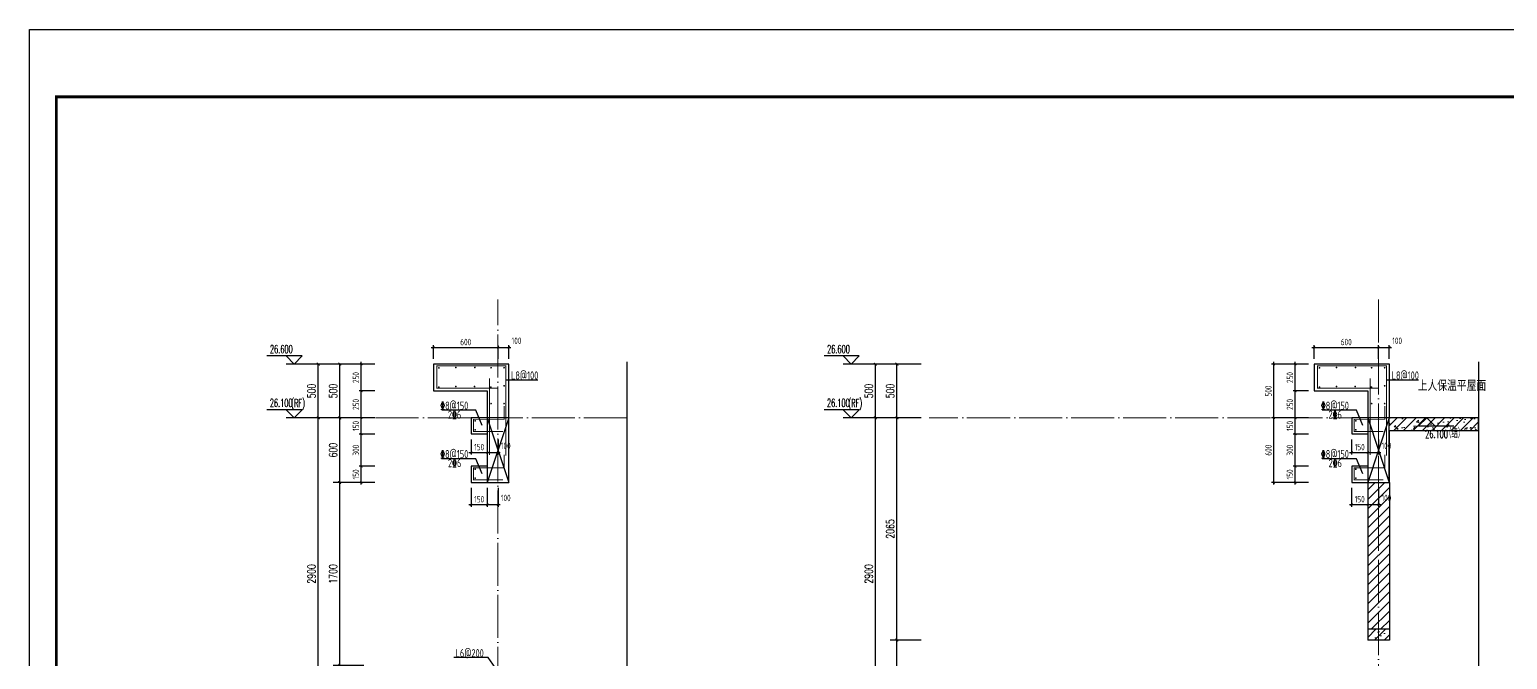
# Model space of a CAD drawing. Extents: x -1712635 to -854203, y -534641 to -21985.
# Drawn here: x -916527 to -902789, y -148735 to -142882 of the extents above; entities that cross this region are included whole.
import ezdxf

# ---------------------------------------------------------------- set-up
doc = ezdxf.new("R2010")
doc.units = 0
doc.header["$LTSCALE"] = 1000
doc.linetypes.add('DOTE', pattern=[2.42, 2, -0.2, 0.02, -0.2])
doc.layers.get('0').update_dxf_attribs({"linetype": 'CONTINUOUS'})
doc.layers.get('Defpoints').update_dxf_attribs({"linetype": 'CONTINUOUS'})
for name, color, linetype in [('DIM', 2, 'CONTINUOUS'), ('DIM_ELEV', 3, 'CONTINUOUS'), ('DIM_SYMB', 3, 'CONTINUOUS'), ('PUB_DIM', 3, 'CONTINUOUS'), ('PUB_TEXT', 2, 'CONTINUOUS'), ('REIN', 6, 'CONTINUOUS'), ('S-大样-砼线', 7, 'CONTINUOUS'), ('S-引出线', 40, 'CONTINUOUS'), ('TEXT', 2, 'CONTINUOUS'), ('WALL', 2, 'CONTINUOUS'), ('yichutu', 7, 'CONTINUOUS')]:
    doc.layers.add(name, color=color, linetype=linetype)
for name, color, linetype, lineweight in [('DOTE', 19, 'DOTE', 9), ('PUB_HATCH', 8, 'CONTINUOUS', 9), ('图框', 9, 'CONTINUOUS', 18)]:
    doc.layers.add(name, color=color, linetype=linetype, lineweight=lineweight)
doc.styles.add('_TCH_DIM', font='SIMPLEX.shx', dxfattribs={"width": 0.7, "bigfont": 'GBCBIG.shx'})
doc.styles.add('_TCH_DIM_T3', font='SIMPLEX', dxfattribs={"width": 0.705882, "bigfont": 'GBCBIG'})
doc.styles.add('TSSD_DIMENSION', font='Tssdeng.shx', dxfattribs={"width": 0.7, "bigfont": 'tssdchn.shx'})
doc.styles.add('TSSD_REIN', font='tssdeng.shx', dxfattribs={"width": 0.7, "height": 300, "bigfont": 'tssdchn.shx'})
doc.styles.add('w', font='tssdeng.shx', dxfattribs={"width": 0.8, "bigfont": 'tssdchn.shx'})
doc.dimstyles.new('_TCH_ARCH&&25', dxfattribs={"dimtxt": 74.375, "dimasz": 25, "dimexe": 62.5, "dimexo": 75, "dimgap": 25, "dimtad": 1, "dimdec": 0, "dimzin": 0, "dimdsep": 46, "dimtxsty": '_TCH_DIM_T3', "dimblk": 'ARCHTICK', "dimcen": 0.09, "dimclrt": 7, "dimazin": 0, "dimtfac": 1, "dimtdec": 0, "dimtix": 1, "dimtmove": 2, "dimatfit": 3, "dimldrblk": 'ARCHTICK', "dimfxl": 0, "dimtolj": 1, "dimtzin": 0, "dimarcsym": 0})
doc.dimstyles.new('TSSD_20_20', dxfattribs={"dimtxt": 60, "dimasz": 20, "dimexe": 20, "dimexo": 50, "dimgap": 20, "dimtad": 1, "dimdec": 0, "dimzin": 0, "dimdsep": 46, "dimtxsty": 'TSSD_DIMENSION', "dimblk": 'ARCHTICK', "dimblk1": 'ARCHTICK', "dimblk2": 'ARCHTICK', "dimcen": 0, "dimdle": 20, "dimclrt": 7, "dimadec": 0, "dimazin": 0, "dimtfac": 1, "dimtdec": 0, "dimtix": 1, "dimtmove": 2, "dimatfit": 3, "dimfxl": 0, "dimtolj": 1, "dimtzin": 0, "dimarcsym": 0})
pattern_1 = [(45, (-1569657.01, 4552.52), (-44.194174, 44.194174), []), (50, (-1569657.01, 4552.52), (179.315046, -15.688034), [18.75, -206.25]), (355, (-1569657.01, 4552.52), (-34.687833, 188.048033), [15, -165]), (100.4514, (-1569642.07, 4551.21), (144.627345, 172.359886), [15.935047, -175.28553]), (46.1842, (-1569657, 4602.52), (266.81026, -41.379754), [28.125, -309.375]), (96.6356, (-1569634.78, 4599.07), (233.66568, 243.52947), [23.90257, -262.92825]), (351.1842, (-1569657, 4602.52), (233.66549, 243.52965), [22.5, -247.5]), (21, (-1569632.01, 4590.02), (149.226763, -100.654723), [18.75, -206.25]), (326, (-1569632.01, 4590.02), (60.828833, 181.28751), [15, -165]), (71.4514, (-1569619.58, 4581.63), (210.055657, 80.632624), [15.935047, -175.28553]), (37.5, (-1569657.01, 4552.52), (3.039964, 83.2234635), [0, -163, 0, -167.5, 0, -165.625]), (7.5, (-1569657.01, 4552.52), (65.767384, 98.602928), [0, -95.5, 0, -159.25, 0, -63.125]), (327.5, (-1569712.76, 4552.52), (133.455609, -5.638718), [0, -62.5, 0, -195, 0, -258.75]), (317.5, (-1569737.76, 4552.52), (145.796542, 25.026246), [0, -81.25, 0, -129.5, 0, -183.75])]

# ---------------------------------------------------------------- blocks, each defined once
blk = doc.blocks.new('GFDDDDRG')
at = {"layer": '图框'}
blk.add_lwpolyline([(923310, -107437), (923310, -159999), (893610, -159999), (893610, -107437)], close=True, dxfattribs=at)
blk.add_lwpolyline([(923310, -107437), (923310, -159999), (893610, -159999), (893610, -107437)], close=True, dxfattribs=at)
at = {"layer": '图框', "const_width": 50}
blk.add_lwpolyline([(894110, -159499), (922810, -159499), (922810, -108687), (894110, -108687)], close=True, dxfattribs=at)
blk = doc.blocks.new('yct-1051-594-26275-14850-25-1002.0')
at = {"layer": 'yichutu', "color": 7}
blk.add_lwpolyline([(0, 0), (0, 14850), (26275, 14850), (26275, 0)], close=True, dxfattribs=at)
blk = doc.blocks.new('_ArchTick')
at = {"color": 0, "const_width": 0.35}
blk.add_lwpolyline([(-0.5, -0.5), (0.5, 0.5)], dxfattribs=at)
blk = doc.blocks.new('*D3427')
at = {"layer": 'Defpoints', "color": 0}
for p in [(-904961, -146491), (-904661, -146491), (-904661, -147091)]:
    blk.add_point(p, dxfattribs=at)
at = {"layer": 'DIM', "color": 0, "lineweight": -2}
for p, q in [((-904711, -146491), (-904981, -146491)), ((-904961, -147111), (-904961, -146471)), ((-904711, -147091), (-904981, -147091))]:
    blk.add_line(p, q, dxfattribs=at)
at = {"layer": 'DIM', "color": 0, "lineweight": -2, "xscale": 20, "yscale": 20, "zscale": 20}
for p, rotation in [((-904961, -146491), 90), ((-904961, -147091), 270)]:
    blk.add_blockref('_ArchTick', p, dxfattribs=dict(at, rotation=rotation))
at = {"layer": 'DIM', "color": 7, "insert": (-905011, -146791), "char_height": 60, "attachment_point": 5, "rotation": 90, "style": 'TSSD_DIMENSION'}
blk.add_mtext('\\A1;600', dxfattribs=at)
blk = doc.blocks.new('*D3428')
at = {"layer": 'Defpoints', "color": 0}
for p in [(-904961, -145991), (-904661, -145991), (-904661, -146491)]:
    blk.add_point(p, dxfattribs=at)
at = {"layer": 'DIM', "color": 0, "lineweight": -2}
for p, q in [((-904711, -145991), (-904981, -145991)), ((-904961, -146511), (-904961, -145971)), ((-904711, -146491), (-904981, -146491))]:
    blk.add_line(p, q, dxfattribs=at)
at = {"layer": 'DIM', "color": 0, "lineweight": -2, "xscale": 20, "yscale": 20, "zscale": 20}
for p, rotation in [((-904961, -145991), 90), ((-904961, -146491), 270)]:
    blk.add_blockref('_ArchTick', p, dxfattribs=dict(at, rotation=rotation))
at = {"layer": 'DIM', "color": 7, "insert": (-905011, -146241), "char_height": 60, "attachment_point": 5, "rotation": 90, "style": 'TSSD_DIMENSION'}
blk.add_mtext('\\A1;500', dxfattribs=at)
blk = doc.blocks.new('*D3429')
at = {"layer": 'Defpoints', "color": 0}
for p in [(-904237, -146641), (-904087, -146641), (-904087, -146812)]:
    blk.add_point(p, dxfattribs=at)
at = {"layer": 'DIM', "color": 0, "lineweight": -2}
for p, q in [((-904237, -146691), (-904237, -146832)), ((-904087, -146691), (-904087, -146832)), ((-904257, -146812), (-904067, -146812))]:
    blk.add_line(p, q, dxfattribs=at)
at = {"layer": 'DIM', "color": 0, "lineweight": -2, "xscale": 20, "yscale": 20, "zscale": 20, "rotation": 180}
blk.add_blockref('_ArchTick', (-904237, -146812), dxfattribs=at)
at = {"layer": 'DIM', "color": 0, "lineweight": -2, "xscale": 20, "yscale": 20, "zscale": 20}
blk.add_blockref('_ArchTick', (-904087, -146812), dxfattribs=at)
at = {"layer": 'DIM', "color": 7, "insert": (-904162, -146762), "char_height": 60, "attachment_point": 5, "style": 'TSSD_DIMENSION'}
blk.add_mtext('\\A1;150', dxfattribs=at)
blk = doc.blocks.new('*D3430')
at = {"layer": 'Defpoints', "color": 0}
for p in [(-904087, -146641), (-903987, -146641), (-903987, -146812)]:
    blk.add_point(p, dxfattribs=at)
at = {"layer": 'DIM', "color": 0, "lineweight": -2}
for p, q in [((-904087, -146691), (-904087, -146832)), ((-903987, -146691), (-903987, -146832)), ((-904107, -146812), (-903967, -146812))]:
    blk.add_line(p, q, dxfattribs=at)
at = {"layer": 'DIM', "color": 0, "lineweight": -2, "xscale": 20, "yscale": 20, "zscale": 20, "rotation": 180}
blk.add_blockref('_ArchTick', (-904087, -146812), dxfattribs=at)
at = {"layer": 'DIM', "color": 0, "lineweight": -2, "xscale": 20, "yscale": 20, "zscale": 20}
blk.add_blockref('_ArchTick', (-903987, -146812), dxfattribs=at)
at = {"layer": 'DIM', "color": 7, "insert": (-903914, -146750), "char_height": 60, "attachment_point": 5, "style": 'TSSD_DIMENSION'}
blk.add_mtext('\\A1;100', dxfattribs=at)
blk = doc.blocks.new('*D3431')
at = {"layer": 'Defpoints', "color": 0}
for p in [(-903987, -145836), (-904587, -145991), (-903987, -145991)]:
    blk.add_point(p, dxfattribs=at)
at = {"layer": 'DIM', "color": 0, "lineweight": -2}
for p, q in [((-904607, -145836), (-903967, -145836)), ((-904587, -145941), (-904587, -145816)), ((-903987, -145941), (-903987, -145816))]:
    blk.add_line(p, q, dxfattribs=at)
at = {"layer": 'DIM', "color": 0, "lineweight": -2, "xscale": 20, "yscale": 20, "zscale": 20, "rotation": 180}
blk.add_blockref('_ArchTick', (-904587, -145836), dxfattribs=at)
at = {"layer": 'DIM', "color": 0, "lineweight": -2, "xscale": 20, "yscale": 20, "zscale": 20}
blk.add_blockref('_ArchTick', (-903987, -145836), dxfattribs=at)
at = {"layer": 'DIM', "color": 7, "insert": (-904287, -145786), "char_height": 60, "attachment_point": 5, "style": 'TSSD_DIMENSION'}
blk.add_mtext('\\A1;600', dxfattribs=at)
blk = doc.blocks.new('*D3432')
at = {"layer": 'Defpoints', "color": 0}
for p in [(-903887, -145836), (-903987, -145991), (-903887, -145991)]:
    blk.add_point(p, dxfattribs=at)
at = {"layer": 'DIM', "color": 0, "lineweight": -2}
for p, q in [((-904007, -145836), (-903867, -145836)), ((-903987, -145941), (-903987, -145816)), ((-903887, -145941), (-903887, -145816))]:
    blk.add_line(p, q, dxfattribs=at)
at = {"layer": 'DIM', "color": 0, "lineweight": -2, "xscale": 20, "yscale": 20, "zscale": 20, "rotation": 180}
blk.add_blockref('_ArchTick', (-903987, -145836), dxfattribs=at)
at = {"layer": 'DIM', "color": 0, "lineweight": -2, "xscale": 20, "yscale": 20, "zscale": 20}
blk.add_blockref('_ArchTick', (-903887, -145836), dxfattribs=at)
at = {"layer": 'DIM', "color": 7, "insert": (-903814, -145774), "char_height": 60, "attachment_point": 5, "style": 'TSSD_DIMENSION'}
blk.add_mtext('\\A1;100', dxfattribs=at)
blk = doc.blocks.new('*D3433')
at = {"layer": 'Defpoints', "color": 0}
for p in [(-904237, -147091), (-904087, -147091), (-904087, -147297)]:
    blk.add_point(p, dxfattribs=at)
at = {"layer": 'DIM', "color": 0, "lineweight": -2}
for p, q in [((-904237, -147141), (-904237, -147317)), ((-904087, -147141), (-904087, -147317)), ((-904257, -147297), (-904067, -147297))]:
    blk.add_line(p, q, dxfattribs=at)
at = {"layer": 'DIM', "color": 0, "lineweight": -2, "xscale": 20, "yscale": 20, "zscale": 20, "rotation": 180}
blk.add_blockref('_ArchTick', (-904237, -147297), dxfattribs=at)
at = {"layer": 'DIM', "color": 0, "lineweight": -2, "xscale": 20, "yscale": 20, "zscale": 20}
blk.add_blockref('_ArchTick', (-904087, -147297), dxfattribs=at)
at = {"layer": 'DIM', "color": 7, "insert": (-904162, -147247), "char_height": 60, "attachment_point": 5, "style": 'TSSD_DIMENSION'}
blk.add_mtext('\\A1;150', dxfattribs=at)
blk = doc.blocks.new('*D3434')
at = {"layer": 'Defpoints', "color": 0}
for p in [(-904087, -147091), (-903987, -147091), (-903987, -147297)]:
    blk.add_point(p, dxfattribs=at)
at = {"layer": 'DIM', "color": 0, "lineweight": -2}
for p, q in [((-904087, -147141), (-904087, -147317)), ((-903987, -147141), (-903987, -147317)), ((-904107, -147297), (-903967, -147297))]:
    blk.add_line(p, q, dxfattribs=at)
at = {"layer": 'DIM', "color": 0, "lineweight": -2, "xscale": 20, "yscale": 20, "zscale": 20, "rotation": 180}
blk.add_blockref('_ArchTick', (-904087, -147297), dxfattribs=at)
at = {"layer": 'DIM', "color": 0, "lineweight": -2, "xscale": 20, "yscale": 20, "zscale": 20}
blk.add_blockref('_ArchTick', (-903987, -147297), dxfattribs=at)
at = {"layer": 'DIM', "color": 7, "insert": (-903914, -147235), "char_height": 60, "attachment_point": 5, "style": 'TSSD_DIMENSION'}
blk.add_mtext('\\A1;100', dxfattribs=at)
blk = doc.blocks.new('*D3435')
at = {"layer": 'Defpoints', "color": 0}
for p in [(-904761, -145991), (-904587, -145991), (-904587, -146241)]:
    blk.add_point(p, dxfattribs=at)
at = {"layer": 'DIM', "color": 0, "lineweight": -2}
for p, q in [((-904637, -145991), (-904781, -145991)), ((-904761, -146261), (-904761, -145971)), ((-904637, -146241), (-904781, -146241))]:
    blk.add_line(p, q, dxfattribs=at)
at = {"layer": 'DIM', "color": 0, "lineweight": -2, "xscale": 20, "yscale": 20, "zscale": 20}
for p, rotation in [((-904761, -145991), 90), ((-904761, -146241), 270)]:
    blk.add_blockref('_ArchTick', p, dxfattribs=dict(at, rotation=rotation))
at = {"layer": 'DIM', "color": 7, "insert": (-904811, -146116), "char_height": 60, "attachment_point": 5, "rotation": 90, "style": 'TSSD_DIMENSION'}
blk.add_mtext('\\A1;250', dxfattribs=at)
blk = doc.blocks.new('*D3436')
at = {"layer": 'Defpoints', "color": 0}
for p in [(-904761, -146241), (-904587, -146241), (-904587, -146491)]:
    blk.add_point(p, dxfattribs=at)
at = {"layer": 'DIM', "color": 0, "lineweight": -2}
for p, q in [((-904637, -146241), (-904781, -146241)), ((-904761, -146511), (-904761, -146221)), ((-904637, -146491), (-904781, -146491))]:
    blk.add_line(p, q, dxfattribs=at)
at = {"layer": 'DIM', "color": 0, "lineweight": -2, "xscale": 20, "yscale": 20, "zscale": 20}
for p, rotation in [((-904761, -146241), 90), ((-904761, -146491), 270)]:
    blk.add_blockref('_ArchTick', p, dxfattribs=dict(at, rotation=rotation))
at = {"layer": 'DIM', "color": 7, "insert": (-904811, -146366), "char_height": 60, "attachment_point": 5, "rotation": 90, "style": 'TSSD_DIMENSION'}
blk.add_mtext('\\A1;250', dxfattribs=at)
blk = doc.blocks.new('*D3437')
at = {"layer": 'Defpoints', "color": 0}
for p in [(-904761, -146491), (-904587, -146491), (-904587, -146641)]:
    blk.add_point(p, dxfattribs=at)
at = {"layer": 'DIM', "color": 0, "lineweight": -2}
for p, q in [((-904637, -146491), (-904781, -146491)), ((-904761, -146661), (-904761, -146471)), ((-904637, -146641), (-904781, -146641))]:
    blk.add_line(p, q, dxfattribs=at)
at = {"layer": 'DIM', "color": 0, "lineweight": -2, "xscale": 20, "yscale": 20, "zscale": 20}
for p, rotation in [((-904761, -146491), 90), ((-904761, -146641), 270)]:
    blk.add_blockref('_ArchTick', p, dxfattribs=dict(at, rotation=rotation))
at = {"layer": 'DIM', "color": 7, "insert": (-904811, -146566), "char_height": 60, "attachment_point": 5, "rotation": 90, "style": 'TSSD_DIMENSION'}
blk.add_mtext('\\A1;150', dxfattribs=at)
blk = doc.blocks.new('*D3438')
at = {"layer": 'Defpoints', "color": 0}
for p in [(-904761, -146641), (-904587, -146641), (-904587, -146941)]:
    blk.add_point(p, dxfattribs=at)
at = {"layer": 'DIM', "color": 0, "lineweight": -2}
for p, q in [((-904637, -146641), (-904781, -146641)), ((-904761, -146961), (-904761, -146621)), ((-904637, -146941), (-904781, -146941))]:
    blk.add_line(p, q, dxfattribs=at)
at = {"layer": 'DIM', "color": 0, "lineweight": -2, "xscale": 20, "yscale": 20, "zscale": 20}
for p, rotation in [((-904761, -146641), 90), ((-904761, -146941), 270)]:
    blk.add_blockref('_ArchTick', p, dxfattribs=dict(at, rotation=rotation))
at = {"layer": 'DIM', "color": 7, "insert": (-904811, -146791), "char_height": 60, "attachment_point": 5, "rotation": 90, "style": 'TSSD_DIMENSION'}
blk.add_mtext('\\A1;300', dxfattribs=at)
blk = doc.blocks.new('*D3439')
at = {"layer": 'Defpoints', "color": 0}
for p in [(-904761, -146941), (-904587, -146941), (-904587, -147091)]:
    blk.add_point(p, dxfattribs=at)
at = {"layer": 'DIM', "color": 0, "lineweight": -2}
for p, q in [((-904637, -146941), (-904781, -146941)), ((-904761, -147111), (-904761, -146921)), ((-904637, -147091), (-904781, -147091))]:
    blk.add_line(p, q, dxfattribs=at)
at = {"layer": 'DIM', "color": 0, "lineweight": -2, "xscale": 20, "yscale": 20, "zscale": 20}
for p, rotation in [((-904761, -146941), 90), ((-904761, -147091), 270)]:
    blk.add_blockref('_ArchTick', p, dxfattribs=dict(at, rotation=rotation))
at = {"layer": 'DIM', "color": 7, "insert": (-904811, -147016), "char_height": 60, "attachment_point": 5, "rotation": 90, "style": 'TSSD_DIMENSION'}
blk.add_mtext('\\A1;150', dxfattribs=at)
blk = doc.blocks.new('*D3453')
at = {"layer": 'Defpoints', "color": 0}
for p in [(-908464, -148555), (-908164, -148555), (-908164, -149391)]:
    blk.add_point(p, dxfattribs=at)
at = {"layer": 'PUB_DIM', "color": 0, "lineweight": -2}
for p, q in [((-908239, -148555), (-908526, -148555)), ((-908464, -149391), (-908464, -148555)), ((-908239, -149391), (-908526, -149391))]:
    blk.add_line(p, q, dxfattribs=at)
at = {"layer": 'PUB_DIM', "color": 0, "lineweight": -2, "xscale": 25, "yscale": 25, "zscale": 25}
for p, rotation in [((-908464, -148555), 90), ((-908464, -149391), 270)]:
    blk.add_blockref('_ArchTick', p, dxfattribs=dict(at, rotation=rotation))
at = {"layer": 'PUB_DIM', "color": 7, "insert": (-908526, -148973), "char_height": 74.4, "attachment_point": 5, "rotation": 90, "style": '_TCH_DIM_T3'}
blk.add_mtext('\\A1;835', dxfattribs=at)
blk = doc.blocks.new('*D3454')
at = {"layer": 'Defpoints', "color": 0}
for p in [(-908464, -146491), (-908164, -146491), (-908164, -148555)]:
    blk.add_point(p, dxfattribs=at)
at = {"layer": 'PUB_DIM', "color": 0, "lineweight": -2}
for p, q in [((-908239, -146491), (-908526, -146491)), ((-908464, -148555), (-908464, -146491)), ((-908239, -148555), (-908526, -148555))]:
    blk.add_line(p, q, dxfattribs=at)
at = {"layer": 'PUB_DIM', "color": 0, "lineweight": -2, "xscale": 25, "yscale": 25, "zscale": 25}
for p, rotation in [((-908464, -146491), 90), ((-908464, -148555), 270)]:
    blk.add_blockref('_ArchTick', p, dxfattribs=dict(at, rotation=rotation))
at = {"layer": 'PUB_DIM', "color": 7, "insert": (-908526, -147523), "char_height": 74.4, "attachment_point": 5, "rotation": 90, "style": '_TCH_DIM_T3'}
blk.add_mtext('\\A1;2065', dxfattribs=at)
blk = doc.blocks.new('*D3455')
at = {"layer": 'Defpoints', "color": 0}
for p in [(-908464, -145991), (-908164, -145991), (-908164, -146491)]:
    blk.add_point(p, dxfattribs=at)
at = {"layer": 'PUB_DIM', "color": 0, "lineweight": -2}
for p, q in [((-908239, -145991), (-908526, -145991)), ((-908464, -146491), (-908464, -145991)), ((-908239, -146491), (-908526, -146491))]:
    blk.add_line(p, q, dxfattribs=at)
at = {"layer": 'PUB_DIM', "color": 0, "lineweight": -2, "xscale": 25, "yscale": 25, "zscale": 25}
for p, rotation in [((-908464, -145991), 90), ((-908464, -146491), 270)]:
    blk.add_blockref('_ArchTick', p, dxfattribs=dict(at, rotation=rotation))
at = {"layer": 'PUB_DIM', "color": 7, "insert": (-908526, -146241), "char_height": 74.4, "attachment_point": 5, "rotation": 90, "style": '_TCH_DIM_T3'}
blk.add_mtext('\\A1;500', dxfattribs=at)
blk = doc.blocks.new('*D3460')
at = {"layer": 'Defpoints', "color": 0}
for p in [(-908664, -146491), (-908164, -146491), (-908164, -149391)]:
    blk.add_point(p, dxfattribs=at)
at = {"layer": 'PUB_DIM', "color": 0, "lineweight": -2}
for p, q in [((-908239, -146491), (-908726, -146491)), ((-908664, -149391), (-908664, -146491)), ((-908239, -149391), (-908726, -149391))]:
    blk.add_line(p, q, dxfattribs=at)
at = {"layer": 'PUB_DIM', "color": 0, "lineweight": -2, "xscale": 25, "yscale": 25, "zscale": 25}
for p, rotation in [((-908664, -146491), 90), ((-908664, -149391), 270)]:
    blk.add_blockref('_ArchTick', p, dxfattribs=dict(at, rotation=rotation))
at = {"layer": 'PUB_DIM', "color": 7, "insert": (-908726, -147941), "char_height": 74.4, "attachment_point": 5, "rotation": 90, "style": '_TCH_DIM_T3'}
blk.add_mtext('\\A1;2900', dxfattribs=at)
blk = doc.blocks.new('*D3461')
at = {"layer": 'Defpoints', "color": 0}
for p in [(-908664, -145991), (-908164, -145991), (-908164, -146491)]:
    blk.add_point(p, dxfattribs=at)
at = {"layer": 'PUB_DIM', "color": 0, "lineweight": -2}
for p, q in [((-908239, -145991), (-908726, -145991)), ((-908664, -146491), (-908664, -145991)), ((-908239, -146491), (-908726, -146491))]:
    blk.add_line(p, q, dxfattribs=at)
at = {"layer": 'PUB_DIM', "color": 0, "lineweight": -2, "xscale": 25, "yscale": 25, "zscale": 25}
for p, rotation in [((-908664, -145991), 90), ((-908664, -146491), 270)]:
    blk.add_blockref('_ArchTick', p, dxfattribs=dict(at, rotation=rotation))
at = {"layer": 'PUB_DIM', "color": 7, "insert": (-908726, -146241), "char_height": 74.4, "attachment_point": 5, "rotation": 90, "style": '_TCH_DIM_T3'}
blk.add_mtext('\\A1;500', dxfattribs=at)
blk = doc.blocks.new('*D3462')
at = {"layer": 'Defpoints', "color": 0}
for p in [(-912422, -146641), (-912272, -146641), (-912272, -146812)]:
    blk.add_point(p, dxfattribs=at)
at = {"layer": 'DIM', "color": 0, "lineweight": -2}
for p, q in [((-912422, -146691), (-912422, -146832)), ((-912272, -146691), (-912272, -146832)), ((-912442, -146812), (-912252, -146812))]:
    blk.add_line(p, q, dxfattribs=at)
at = {"layer": 'DIM', "color": 0, "lineweight": -2, "xscale": 20, "yscale": 20, "zscale": 20, "rotation": 180}
blk.add_blockref('_ArchTick', (-912422, -146812), dxfattribs=at)
at = {"layer": 'DIM', "color": 0, "lineweight": -2, "xscale": 20, "yscale": 20, "zscale": 20}
blk.add_blockref('_ArchTick', (-912272, -146812), dxfattribs=at)
at = {"layer": 'DIM', "color": 7, "insert": (-912347, -146762), "char_height": 60, "attachment_point": 5, "style": 'TSSD_DIMENSION'}
blk.add_mtext('\\A1;150', dxfattribs=at)
blk = doc.blocks.new('*D3463')
at = {"layer": 'Defpoints', "color": 0}
for p in [(-912272, -146641), (-912172, -146641), (-912172, -146812)]:
    blk.add_point(p, dxfattribs=at)
at = {"layer": 'DIM', "color": 0, "lineweight": -2}
for p, q in [((-912272, -146691), (-912272, -146832)), ((-912172, -146691), (-912172, -146832)), ((-912292, -146812), (-912152, -146812))]:
    blk.add_line(p, q, dxfattribs=at)
at = {"layer": 'DIM', "color": 0, "lineweight": -2, "xscale": 20, "yscale": 20, "zscale": 20, "rotation": 180}
blk.add_blockref('_ArchTick', (-912272, -146812), dxfattribs=at)
at = {"layer": 'DIM', "color": 0, "lineweight": -2, "xscale": 20, "yscale": 20, "zscale": 20}
blk.add_blockref('_ArchTick', (-912172, -146812), dxfattribs=at)
at = {"layer": 'DIM', "color": 7, "insert": (-912100, -146750), "char_height": 60, "attachment_point": 5, "style": 'TSSD_DIMENSION'}
blk.add_mtext('\\A1;100', dxfattribs=at)
blk = doc.blocks.new('*D3464')
at = {"layer": 'Defpoints', "color": 0}
for p in [(-912172, -145836), (-912772, -145991), (-912172, -145991)]:
    blk.add_point(p, dxfattribs=at)
at = {"layer": 'DIM', "color": 0, "lineweight": -2}
for p, q in [((-912792, -145836), (-912152, -145836)), ((-912772, -145941), (-912772, -145816)), ((-912172, -145941), (-912172, -145816))]:
    blk.add_line(p, q, dxfattribs=at)
at = {"layer": 'DIM', "color": 0, "lineweight": -2, "xscale": 20, "yscale": 20, "zscale": 20, "rotation": 180}
blk.add_blockref('_ArchTick', (-912772, -145836), dxfattribs=at)
at = {"layer": 'DIM', "color": 0, "lineweight": -2, "xscale": 20, "yscale": 20, "zscale": 20}
blk.add_blockref('_ArchTick', (-912172, -145836), dxfattribs=at)
at = {"layer": 'DIM', "color": 7, "insert": (-912472, -145786), "char_height": 60, "attachment_point": 5, "style": 'TSSD_DIMENSION'}
blk.add_mtext('\\A1;600', dxfattribs=at)
blk = doc.blocks.new('*D3465')
at = {"layer": 'Defpoints', "color": 0}
for p in [(-912072, -145836), (-912172, -145991), (-912072, -145991)]:
    blk.add_point(p, dxfattribs=at)
at = {"layer": 'DIM', "color": 0, "lineweight": -2}
for p, q in [((-912192, -145836), (-912052, -145836)), ((-912172, -145941), (-912172, -145816)), ((-912072, -145941), (-912072, -145816))]:
    blk.add_line(p, q, dxfattribs=at)
at = {"layer": 'DIM', "color": 0, "lineweight": -2, "xscale": 20, "yscale": 20, "zscale": 20, "rotation": 180}
blk.add_blockref('_ArchTick', (-912172, -145836), dxfattribs=at)
at = {"layer": 'DIM', "color": 0, "lineweight": -2, "xscale": 20, "yscale": 20, "zscale": 20}
blk.add_blockref('_ArchTick', (-912072, -145836), dxfattribs=at)
at = {"layer": 'DIM', "color": 7, "insert": (-912000, -145774), "char_height": 60, "attachment_point": 5, "style": 'TSSD_DIMENSION'}
blk.add_mtext('\\A1;100', dxfattribs=at)
blk = doc.blocks.new('*D3466')
at = {"layer": 'Defpoints', "color": 0}
for p in [(-912422, -147091), (-912272, -147091), (-912272, -147297)]:
    blk.add_point(p, dxfattribs=at)
at = {"layer": 'DIM', "color": 0, "lineweight": -2}
for p, q in [((-912422, -147141), (-912422, -147317)), ((-912272, -147141), (-912272, -147317)), ((-912442, -147297), (-912252, -147297))]:
    blk.add_line(p, q, dxfattribs=at)
at = {"layer": 'DIM', "color": 0, "lineweight": -2, "xscale": 20, "yscale": 20, "zscale": 20, "rotation": 180}
blk.add_blockref('_ArchTick', (-912422, -147297), dxfattribs=at)
at = {"layer": 'DIM', "color": 0, "lineweight": -2, "xscale": 20, "yscale": 20, "zscale": 20}
blk.add_blockref('_ArchTick', (-912272, -147297), dxfattribs=at)
at = {"layer": 'DIM', "color": 7, "insert": (-912347, -147247), "char_height": 60, "attachment_point": 5, "style": 'TSSD_DIMENSION'}
blk.add_mtext('\\A1;150', dxfattribs=at)
blk = doc.blocks.new('*D3467')
at = {"layer": 'Defpoints', "color": 0}
for p in [(-912272, -147091), (-912172, -147091), (-912172, -147297)]:
    blk.add_point(p, dxfattribs=at)
at = {"layer": 'DIM', "color": 0, "lineweight": -2}
for p, q in [((-912272, -147141), (-912272, -147317)), ((-912172, -147141), (-912172, -147317)), ((-912292, -147297), (-912152, -147297))]:
    blk.add_line(p, q, dxfattribs=at)
at = {"layer": 'DIM', "color": 0, "lineweight": -2, "xscale": 20, "yscale": 20, "zscale": 20, "rotation": 180}
blk.add_blockref('_ArchTick', (-912272, -147297), dxfattribs=at)
at = {"layer": 'DIM', "color": 0, "lineweight": -2, "xscale": 20, "yscale": 20, "zscale": 20}
blk.add_blockref('_ArchTick', (-912172, -147297), dxfattribs=at)
at = {"layer": 'DIM', "color": 7, "insert": (-912100, -147235), "char_height": 60, "attachment_point": 5, "style": 'TSSD_DIMENSION'}
blk.add_mtext('\\A1;100', dxfattribs=at)
blk = doc.blocks.new('*D3468')
at = {"layer": 'Defpoints', "color": 0}
for p in [(-913443, -145991), (-913268, -145991), (-913268, -146241)]:
    blk.add_point(p, dxfattribs=at)
at = {"layer": 'DIM', "color": 0, "lineweight": -2}
for p, q in [((-913318, -145991), (-913463, -145991)), ((-913443, -146261), (-913443, -145971)), ((-913318, -146241), (-913463, -146241))]:
    blk.add_line(p, q, dxfattribs=at)
at = {"layer": 'DIM', "color": 0, "lineweight": -2, "xscale": 20, "yscale": 20, "zscale": 20}
for p, rotation in [((-913443, -145991), 90), ((-913443, -146241), 270)]:
    blk.add_blockref('_ArchTick', p, dxfattribs=dict(at, rotation=rotation))
at = {"layer": 'DIM', "color": 7, "insert": (-913493, -146116), "char_height": 60, "attachment_point": 5, "rotation": 90, "style": 'TSSD_DIMENSION'}
blk.add_mtext('\\A1;250', dxfattribs=at)
blk = doc.blocks.new('*D3469')
at = {"layer": 'Defpoints', "color": 0}
for p in [(-913443, -146241), (-913268, -146241), (-913268, -146491)]:
    blk.add_point(p, dxfattribs=at)
at = {"layer": 'DIM', "color": 0, "lineweight": -2}
for p, q in [((-913318, -146241), (-913463, -146241)), ((-913443, -146511), (-913443, -146221)), ((-913318, -146491), (-913463, -146491))]:
    blk.add_line(p, q, dxfattribs=at)
at = {"layer": 'DIM', "color": 0, "lineweight": -2, "xscale": 20, "yscale": 20, "zscale": 20}
for p, rotation in [((-913443, -146241), 90), ((-913443, -146491), 270)]:
    blk.add_blockref('_ArchTick', p, dxfattribs=dict(at, rotation=rotation))
at = {"layer": 'DIM', "color": 7, "insert": (-913493, -146366), "char_height": 60, "attachment_point": 5, "rotation": 90, "style": 'TSSD_DIMENSION'}
blk.add_mtext('\\A1;250', dxfattribs=at)
blk = doc.blocks.new('*D3470')
at = {"layer": 'Defpoints', "color": 0}
for p in [(-913443, -146491), (-913268, -146491), (-913268, -146641)]:
    blk.add_point(p, dxfattribs=at)
at = {"layer": 'DIM', "color": 0, "lineweight": -2}
for p, q in [((-913318, -146491), (-913463, -146491)), ((-913443, -146661), (-913443, -146471)), ((-913318, -146641), (-913463, -146641))]:
    blk.add_line(p, q, dxfattribs=at)
at = {"layer": 'DIM', "color": 0, "lineweight": -2, "xscale": 20, "yscale": 20, "zscale": 20}
for p, rotation in [((-913443, -146491), 90), ((-913443, -146641), 270)]:
    blk.add_blockref('_ArchTick', p, dxfattribs=dict(at, rotation=rotation))
at = {"layer": 'DIM', "color": 7, "insert": (-913493, -146566), "char_height": 60, "attachment_point": 5, "rotation": 90, "style": 'TSSD_DIMENSION'}
blk.add_mtext('\\A1;150', dxfattribs=at)
blk = doc.blocks.new('*D3471')
at = {"layer": 'Defpoints', "color": 0}
for p in [(-913443, -146641), (-913268, -146641), (-913268, -146941)]:
    blk.add_point(p, dxfattribs=at)
at = {"layer": 'DIM', "color": 0, "lineweight": -2}
for p, q in [((-913318, -146641), (-913463, -146641)), ((-913443, -146961), (-913443, -146621)), ((-913318, -146941), (-913463, -146941))]:
    blk.add_line(p, q, dxfattribs=at)
at = {"layer": 'DIM', "color": 0, "lineweight": -2, "xscale": 20, "yscale": 20, "zscale": 20}
for p, rotation in [((-913443, -146641), 90), ((-913443, -146941), 270)]:
    blk.add_blockref('_ArchTick', p, dxfattribs=dict(at, rotation=rotation))
at = {"layer": 'DIM', "color": 7, "insert": (-913493, -146791), "char_height": 60, "attachment_point": 5, "rotation": 90, "style": 'TSSD_DIMENSION'}
blk.add_mtext('\\A1;300', dxfattribs=at)
blk = doc.blocks.new('*D3472')
at = {"layer": 'Defpoints', "color": 0}
for p in [(-913443, -146941), (-913268, -146941), (-913268, -147091)]:
    blk.add_point(p, dxfattribs=at)
at = {"layer": 'DIM', "color": 0, "lineweight": -2}
for p, q in [((-913318, -146941), (-913463, -146941)), ((-913443, -147111), (-913443, -146921)), ((-913318, -147091), (-913463, -147091))]:
    blk.add_line(p, q, dxfattribs=at)
at = {"layer": 'DIM', "color": 0, "lineweight": -2, "xscale": 20, "yscale": 20, "zscale": 20}
for p, rotation in [((-913443, -146941), 90), ((-913443, -147091), 270)]:
    blk.add_blockref('_ArchTick', p, dxfattribs=dict(at, rotation=rotation))
at = {"layer": 'DIM', "color": 7, "insert": (-913493, -147016), "char_height": 60, "attachment_point": 5, "rotation": 90, "style": 'TSSD_DIMENSION'}
blk.add_mtext('\\A1;150', dxfattribs=at)
blk = doc.blocks.new('*D3499')
at = {"layer": 'Defpoints', "color": 0}
for p in [(-913643, -147091), (-913343, -147091), (-913343, -148791)]:
    blk.add_point(p, dxfattribs=at)
at = {"layer": 'PUB_DIM', "color": 0, "lineweight": -2}
for p, q in [((-913418, -147091), (-913705, -147091)), ((-913643, -148791), (-913643, -147091)), ((-913418, -148791), (-913705, -148791))]:
    blk.add_line(p, q, dxfattribs=at)
at = {"layer": 'PUB_DIM', "color": 0, "lineweight": -2, "xscale": 25, "yscale": 25, "zscale": 25}
for p, rotation in [((-913643, -147091), 90), ((-913643, -148791), 270)]:
    blk.add_blockref('_ArchTick', p, dxfattribs=dict(at, rotation=rotation))
at = {"layer": 'PUB_DIM', "color": 7, "insert": (-913705, -147941), "char_height": 74.4, "attachment_point": 5, "rotation": 90, "style": '_TCH_DIM_T3'}
blk.add_mtext('\\A1;1700', dxfattribs=at)
blk = doc.blocks.new('*D3500')
at = {"layer": 'Defpoints', "color": 0}
for p in [(-913643, -146491), (-913343, -146491), (-913343, -147091)]:
    blk.add_point(p, dxfattribs=at)
at = {"layer": 'PUB_DIM', "color": 0, "lineweight": -2}
for p, q in [((-913418, -146491), (-913705, -146491)), ((-913643, -147091), (-913643, -146491)), ((-913418, -147091), (-913705, -147091))]:
    blk.add_line(p, q, dxfattribs=at)
at = {"layer": 'PUB_DIM', "color": 0, "lineweight": -2, "xscale": 25, "yscale": 25, "zscale": 25}
for p, rotation in [((-913643, -146491), 90), ((-913643, -147091), 270)]:
    blk.add_blockref('_ArchTick', p, dxfattribs=dict(at, rotation=rotation))
at = {"layer": 'PUB_DIM', "color": 7, "insert": (-913705, -146791), "char_height": 74.4, "attachment_point": 5, "rotation": 90, "style": '_TCH_DIM_T3'}
blk.add_mtext('\\A1;600', dxfattribs=at)
blk = doc.blocks.new('*D3501')
at = {"layer": 'Defpoints', "color": 0}
for p in [(-913643, -145991), (-913343, -145991), (-913343, -146491)]:
    blk.add_point(p, dxfattribs=at)
at = {"layer": 'PUB_DIM', "color": 0, "lineweight": -2}
for p, q in [((-913418, -145991), (-913705, -145991)), ((-913643, -146491), (-913643, -145991)), ((-913418, -146491), (-913705, -146491))]:
    blk.add_line(p, q, dxfattribs=at)
at = {"layer": 'PUB_DIM', "color": 0, "lineweight": -2, "xscale": 25, "yscale": 25, "zscale": 25}
for p, rotation in [((-913643, -145991), 90), ((-913643, -146491), 270)]:
    blk.add_blockref('_ArchTick', p, dxfattribs=dict(at, rotation=rotation))
at = {"layer": 'PUB_DIM', "color": 7, "insert": (-913705, -146241), "char_height": 74.4, "attachment_point": 5, "rotation": 90, "style": '_TCH_DIM_T3'}
blk.add_mtext('\\A1;500', dxfattribs=at)
blk = doc.blocks.new('*D3506')
at = {"layer": 'Defpoints', "color": 0}
for p in [(-913843, -146491), (-913343, -146491), (-913343, -149391)]:
    blk.add_point(p, dxfattribs=at)
at = {"layer": 'PUB_DIM', "color": 0, "lineweight": -2}
for p, q in [((-913418, -146491), (-913905, -146491)), ((-913843, -149391), (-913843, -146491)), ((-913418, -149391), (-913905, -149391))]:
    blk.add_line(p, q, dxfattribs=at)
at = {"layer": 'PUB_DIM', "color": 0, "lineweight": -2, "xscale": 25, "yscale": 25, "zscale": 25}
for p, rotation in [((-913843, -146491), 90), ((-913843, -149391), 270)]:
    blk.add_blockref('_ArchTick', p, dxfattribs=dict(at, rotation=rotation))
at = {"layer": 'PUB_DIM', "color": 7, "insert": (-913905, -147941), "char_height": 74.4, "attachment_point": 5, "rotation": 90, "style": '_TCH_DIM_T3'}
blk.add_mtext('\\A1;2900', dxfattribs=at)
blk = doc.blocks.new('*D3507')
at = {"layer": 'Defpoints', "color": 0}
for p in [(-913843, -145991), (-913343, -145991), (-913343, -146491)]:
    blk.add_point(p, dxfattribs=at)
at = {"layer": 'PUB_DIM', "color": 0, "lineweight": -2}
for p, q in [((-913418, -145991), (-913905, -145991)), ((-913843, -146491), (-913843, -145991)), ((-913418, -146491), (-913905, -146491))]:
    blk.add_line(p, q, dxfattribs=at)
at = {"layer": 'PUB_DIM', "color": 0, "lineweight": -2, "xscale": 25, "yscale": 25, "zscale": 25}
for p, rotation in [((-913843, -145991), 90), ((-913843, -146491), 270)]:
    blk.add_blockref('_ArchTick', p, dxfattribs=dict(at, rotation=rotation))
at = {"layer": 'PUB_DIM', "color": 7, "insert": (-913905, -146241), "char_height": 74.4, "attachment_point": 5, "rotation": 90, "style": '_TCH_DIM_T3'}
blk.add_mtext('\\A1;500', dxfattribs=at)
blk = doc.blocks.new('20210809.03562711')
at = {"layer": 'REIN', "const_width": 9}
for points in [[(87718, 67455), (87155, 67455), (87155, 67663), (87796, 67663), (87796, 66828)], [(87645, 66834), (87645, 67549)], [(87780, 66839), (87780, 66716), (87496, 66716), (87496, 66604), (87768, 66604)]]:
    blk.add_lwpolyline(points, dxfattribs=at)
at = {"layer": 'REIN', "const_width": 8}
for points in [[(87169, 67644, 1), (87177, 67644, 1)], [(87327, 67649, 1), (87335, 67649, 1)], [(87504, 67649, 1), (87512, 67649, 1)], [(87654, 67646, 1), (87662, 67646, 1)], [(87775, 67646, 1), (87783, 67646, 1)], [(87169, 67466, 1), (87177, 67466, 1)], [(87327, 67471, 1), (87335, 67471, 1)], [(87501, 67471, 1), (87509, 67471, 1)], [(87652, 67466, 1), (87660, 67466, 1)], [(87775, 67478, 1), (87783, 67478, 1)], [(87654, 67313, 1), (87662, 67313, 1)], [(87775, 67313, 1), (87783, 67313, 1)], [(87506, 66703, 1), (87514, 66703, 1)], [(87506, 66620, 1), (87514, 66620, 1)]]:
    blk.add_lwpolyline(points, format="xyb", close=True, dxfattribs=at)
at = {"layer": 'S-大样-砼线'}
for p, q in [((87622, 67181), (87822, 66581)), ((87822, 67181), (87622, 66581))]:
    blk.add_line(p, q, dxfattribs=at)
blk.add_lwpolyline([(87822, 67181), (87622, 67181), (87622, 66581), (87822, 66581)], close=True, dxfattribs=at)
at = {"layer": 'S-引出线'}
blk.add_line((87792, 67533), (88092, 67533), dxfattribs=at)
blk.add_lwpolyline([(87575, 66659), (87517, 66800), (87199, 66800)], dxfattribs=at)
at = {"layer": 'TEXT', "style": 'TSSD_REIN', "width": 0.7}
for s, p in [('L8@100', (87844, 67537)), ('%%1328@150', (87186, 66806)), ('2%%1326', (87258, 66722))]:
    blk.add_text(s, height=75, rotation=0, dxfattribs=at).set_placement(p)
blk = doc.blocks.new('20210809.03594991')
at = {"layer": 'REIN', "const_width": 9}
blk.add_lwpolyline([(87749, 66816), (87749, 66693), (87465, 66693), (87465, 66581), (87737, 66581)], dxfattribs=at)
at = {"layer": 'REIN', "const_width": 8}
for points in [[(87475, 66679, 1), (87483, 66679, 1)], [(87475, 66596, 1), (87483, 66596, 1)]]:
    blk.add_lwpolyline(points, format="xyb", close=True, dxfattribs=at)
at = {"layer": 'S-引出线'}
blk.add_lwpolyline([(87544, 66635), (87486, 66777), (87168, 66777)], dxfattribs=at)
at = {"layer": 'TEXT', "style": 'TSSD_REIN', "width": 0.7}
for s, p in [('%%1328@150', (87155, 66783)), ('2%%1326', (87226, 66699))]:
    blk.add_text(s, height=75, rotation=0, dxfattribs=at).set_placement(p)
blk = doc.blocks.new('20210902.15311138')
at = {"layer": 'DOTE', "color": 1, "linetype": 'DOTE', "ltscale": 0.2}
for p, q in [((79213, -133246), (79213, -113646)), ((87399, -113646), (87399, -133246)), ((80412, -114746), (78043, -114746)), ((88329, -114746), (83222, -114746))]:
    blk.add_line(p, q, dxfattribs=at)

msp = doc.modelspace()

# ---------------------------------------------------------------- hatches: boundary and pattern name
at = {"layer": 'PUB_HATCH'}
h = msp.add_hatch(dxfattribs=at)
h.set_pattern_fill('钢筋混凝土', color=256, scale=25, style=0)
h.set_pattern_definition(pattern_1)
h.paths.add_polyline_path([(-903886.73, -146490.52), (-903886.73, -146610.52), (-903056.51, -146610.52), (-903056.51, -146490.52)])
h = msp.add_hatch(dxfattribs=at)
h.set_pattern_fill('普通砖', color=256, scale=25, style=0)
h.set_pattern_definition([(45, (-1569657.01, 4597.395), (-44.1941915, 44.1941915), [])])
h.paths.add_polyline_path([(-903886.73, -147090.52), (-903986.76, -147090.52), (-904086.69, -147090.52), (-904086.67, -148455.5), (-903886.67, -148455.5), (-903886.69, -147090.51)])
h = msp.add_hatch(dxfattribs=at)
h.set_pattern_fill('钢筋混凝土', color=256, scale=25, style=0)
h.set_pattern_definition(pattern_1)
h.paths.add_polyline_path([(-904086.74, -148455.5), (-904086.74, -148555.49), (-903886.74, -148555.5), (-903886.74, -148455.5)])

# ---------------------------------------------------------------- linework, layer by layer
at = {"layer": 'DIM_ELEV'}
for p, q in [((-913992.65, -145915.52), (-914320.65, -145915.52)), ((-914067.65, -145990.52), (-914142.65, -145915.52)), ((-913642.65, -145990.52), (-914142.65, -145990.52)), ((-914067.65, -145990.52), (-913992.65, -145915.52)), ((-908813.73, -145915.52), (-909141.73, -145915.52)), ((-908888.73, -145990.52), (-908963.73, -145915.52)), ((-908463.73, -145990.52), (-908963.73, -145990.52)), ((-908888.73, -145990.52), (-908813.73, -145915.52)), ((-913992.65, -146415.52), (-914320.65, -146415.52)), ((-914067.65, -146490.52), (-914142.65, -146415.52)), ((-914067.65, -146490.52), (-913992.65, -146415.52)), ((-908813.73, -146415.52), (-909141.73, -146415.52)), ((-908888.73, -146490.52), (-908963.73, -146415.52)), ((-908888.73, -146490.52), (-908813.73, -146415.52)), ((-913642.65, -146490.52), (-914142.65, -146490.52)), ((-908463.73, -146490.52), (-908963.73, -146490.52))]:
    msp.add_line(p, q, dxfattribs=at)
at = {"layer": 'DIM_ELEV', "color": 3}
for p, q in [((-903539.24, -146490.52), (-903614.24, -146565.52)), ((-903614.24, -146565.52), (-903286.24, -146565.52)), ((-903539.24, -146490.52), (-903464.24, -146565.52))]:
    msp.add_line(p, q, dxfattribs=at)
at = {"layer": 'DIM_SYMB'}
for points in [[(-910973.94, -145970.52), (-910973.94, -155602.39), (-910921.44, -155621.5), (-911026.44, -155640.01), (-910973.94, -155658.64), (-910973.94, -165290.52)], [(-903056.51, -145970.5), (-903056.51, -155602.38), (-903004.01, -155621.49), (-903109.01, -155640), (-903056.51, -155658.63), (-903056.51, -165290.52)]]:
    msp.add_lwpolyline(points, dxfattribs=at)
at = {"layer": 'S-引出线'}
for p, q in [((-912263.05, -148716.62), (-912583.13, -148716.62)), ((-912198.83, -148808.87), (-912263.05, -148716.62))]:
    msp.add_line(p, q, dxfattribs=at)
at = {"layer": 'WALL'}
for p, q in [((-912072.46, -145990.51), (-912772.46, -145990.51)), ((-912772.46, -145990.51), (-912772.46, -146240.51)), ((-912072.46, -147090.51), (-912072.46, -145990.51)), ((-903886.73, -145990.52), (-904586.73, -145990.52)), ((-904586.73, -145990.52), (-904586.73, -146240.52)), ((-903886.73, -146490.52), (-903886.73, -145990.52)), ((-912772.46, -146240.51), (-912272.46, -146240.51)), ((-912272.46, -146240.51), (-912272.46, -146490.51)), ((-904586.73, -146240.52), (-904086.73, -146240.52)), ((-904086.73, -146240.52), (-904086.73, -146490.52)), ((-912272.46, -146490.51), (-912422.46, -146490.51)), ((-912422.46, -146490.51), (-912422.46, -146640.51)), ((-904086.73, -146490.52), (-904236.73, -146490.52)), ((-904236.73, -146490.52), (-904236.73, -146640.52)), ((-903056.51, -146490.52), (-903886.73, -146490.52)), ((-903056.51, -146610.52), (-903056.51, -146490.52)), ((-912422.46, -146640.51), (-912272.46, -146640.51)), ((-912272.46, -146640.51), (-912272.46, -146940.51)), ((-904236.73, -146640.52), (-904086.73, -146640.52)), ((-904086.73, -146640.52), (-904086.73, -146940.52)), ((-903886.73, -147090.52), (-903886.73, -146610.52)), ((-903056.51, -146610.52), (-903886.73, -146610.52)), ((-912272.46, -146940.51), (-912422.46, -146940.51)), ((-912422.46, -146940.51), (-912422.46, -147090.51)), ((-904086.73, -146940.52), (-904236.73, -146940.52)), ((-904236.73, -146940.52), (-904236.73, -147090.52)), ((-912422.46, -147090.51), (-912072.46, -147090.51)), ((-904236.73, -147090.52), (-903886.73, -147090.52)), ((-904086.69, -147090.52), (-904086.67, -148455.5)), ((-903886.69, -147090.51), (-903886.73, -147090.51)), ((-903886.69, -147090.51), (-903886.67, -148455.5)), ((-904086.74, -148455.5), (-904086.74, -148555.49)), ((-903886.74, -148455.5), (-904086.74, -148455.5)), ((-903886.74, -148455.5), (-903886.74, -148555.5)), ((-903886.74, -148555.5), (-904086.74, -148555.49))]:
    msp.add_line(p, q, dxfattribs=at)

# ---------------------------------------------------------------- block references
at = {"xscale": 0.5, "yscale": 0.5, "zscale": 0.5}
msp.add_blockref('GFDDDDRG', (-1363331.4, -89164.01), dxfattribs=at)
at = {"layer": 'DOTE'}
msp.add_blockref('20210902.15311138', (-991385.64, -31744.62), dxfattribs=at)
at = {"layer": 'S-大样-砼线'}
for name, p in [('20210809.03562711', (-999894.84, -213670.85)), ('20210809.03562711', (-991709.11, -213670.85)), ('20210809.03594991', (-999863.75, -213197.38)), ('20210809.03594991', (-991678.02, -213197.38))]:
    msp.add_blockref(name, p, dxfattribs=at)
at = {"layer": 'yichutu', "rotation": 270}
msp.add_blockref('yct-1051-594-26275-14850-25-1002.0', (-916526.51, -142882.49), dxfattribs=at)

# ---------------------------------------------------------------- texts
at = {"layer": 'DIM_ELEV', "color": 7, "style": '_TCH_DIM'}
for s, height, width, p in [('26.100', 74.375, 0.494118, (-903553.79, -146678.04)), ('（结）', 84.397, 0.7, (-903368.29, -146678.04))]:
    msp.add_text(s, height=height, dxfattribs=dict(at, width=width)).set_placement(p)
at = {"layer": 'PUB_TEXT'}
for s, height, style, width, p in [('26.600', 74.375, '_TCH_DIM', 0.494118, (-914291.75, -145889.27)), ('26.600', 74.375, '_TCH_DIM', 0.494118, (-909112.83, -145889.27)), ('上人保温平屋面', 100, 'TSSD_REIN', 0.7, (-903623.15, -146240.7)), ('(RF)', 74.375, '_TCH_DIM', 0.494118, (-914094.4, -146390.49)), ('(RF)', 74.375, '_TCH_DIM', 0.494118, (-908915.48, -146390.49)), ('26.100', 74.375, '_TCH_DIM', 0.494118, (-914293.15, -146389.27)), ('26.100', 74.375, '_TCH_DIM', 0.494118, (-909114.23, -146389.27))]:
    msp.add_text(s, height=height, dxfattribs=dict(at, style=style, width=width)).set_placement(p)
at = {"layer": 'TEXT', "style": 'w', "width": 0.7}
msp.add_text('L6@200', height=75, rotation=0, dxfattribs=at).set_placement((-912566.17, -148714.45))

# ---------------------------------------------------------------- dimensions: what is measured, and where the dimension line sits
at = {"layer": 'DIM'}
for p1, p2, distance, picture, middle in [((-912772.46, -145990.52), (-912172.46, -145990.52), 154.16, '*D3464', (-912472.46, -145786.35)), ((-904586.73, -145990.52), (-903986.73, -145990.52), 154.16, '*D3431', (-904286.73, -145786.36)), ((-913268.04, -146240.52), (-913268.04, -145990.52), 174.61, '*D3468', (-913492.65, -146115.52)), ((-904661.34, -146490.52), (-904661.34, -145990.52), 300, '*D3428', (-905011.34, -146240.52)), ((-904586.73, -146240.52), (-904586.73, -145990.52), 174.61, '*D3435', (-904811.34, -146115.52)), ((-913268.04, -146490.52), (-913268.04, -146240.52), 174.61, '*D3469', (-913492.65, -146365.52)), ((-904586.73, -146490.52), (-904586.73, -146240.52), 174.61, '*D3436', (-904811.34, -146365.52)), ((-913268.04, -146640.51), (-913268.04, -146490.52), 174.61, '*D3470', (-913492.65, -146565.51)), ((-904661.34, -147090.52), (-904661.34, -146490.52), 300, '*D3427', (-905011.34, -146790.52)), ((-904586.73, -146640.51), (-904586.73, -146490.52), 174.61, '*D3437', (-904811.34, -146565.51)), ((-913268.04, -146940.52), (-913268.04, -146640.51), 174.61, '*D3471', (-913492.65, -146790.51)), ((-912422.46, -146640.51), (-912272.46, -146640.51), -171.98, '*D3462', (-912347.46, -146762.49)), ((-904586.73, -146940.52), (-904586.73, -146640.51), 174.61, '*D3438', (-904811.34, -146790.51)), ((-904236.73, -146640.52), (-904086.73, -146640.52), -171.98, '*D3429', (-904161.73, -146762.49)), ((-913268.04, -147090.52), (-913268.04, -146940.52), 174.61, '*D3472', (-913492.65, -147015.52)), ((-904586.73, -147090.52), (-904586.73, -146940.52), 174.61, '*D3439', (-904811.34, -147015.52)), ((-912422.46, -147090.51), (-912272.46, -147090.51), -206.45, '*D3466', (-912347.46, -147246.96)), ((-904236.73, -147090.52), (-904086.73, -147090.52), -206.45, '*D3433', (-904161.73, -147246.97))]:
    dim = msp.add_aligned_dim(p1=p1, p2=p2, distance=distance, dimstyle='TSSD_20_20', dxfattribs=at)
    dim.commit()
    dim.dimension.update_dxf_attribs({"geometry": picture, "text_midpoint": middle})
for base, p1, p2, picture, middle in [((-912072.46, -145836.35), (-912172.46, -145990.52), (-912072.46, -145990.52), '*D3465', (-912000.04, -145774.17)), ((-903886.73, -145836.36), (-903986.73, -145990.52), (-903886.73, -145990.52), '*D3432', (-903814.31, -145774.17)), ((-912172.46, -146812.49), (-912272.46, -146640.51), (-912172.46, -146640.51), '*D3463', (-912100.04, -146750.3)), ((-903986.73, -146812.49), (-904086.73, -146640.52), (-903986.73, -146640.52), '*D3430', (-903914.31, -146750.3)), ((-912172.46, -147296.96), (-912272.46, -147090.51), (-912172.46, -147090.51), '*D3467', (-912100.04, -147234.78)), ((-903986.73, -147296.97), (-904086.73, -147090.52), (-903986.73, -147090.52), '*D3434', (-903914.31, -147234.78))]:
    dim = msp.add_linear_dim(base=base, p1=p1, p2=p2, angle=360, dimstyle='TSSD_20_20', dxfattribs=at)
    dim.commit()
    dim.dimension.update_dxf_attribs({"geometry": picture, "text_midpoint": middle, "dimtype": 161})
at = {"layer": 'PUB_DIM'}
for p1, p2, distance, picture, middle in [((-913342.65, -146490.52), (-913342.65, -145990.52), 500, '*D3507', (-913904.84, -146240.52)), ((-913342.65, -146490.52), (-913342.65, -145990.52), 300, '*D3501', (-913704.84, -146240.52)), ((-908163.73, -146490.52), (-908163.73, -145990.52), 500, '*D3461', (-908725.91, -146240.52)), ((-908163.73, -146490.52), (-908163.73, -145990.52), 300, '*D3455', (-908525.91, -146240.52)), ((-913342.65, -149390.52), (-913342.65, -146490.52), 500, '*D3506', (-913904.84, -147940.52)), ((-913342.65, -147090.52), (-913342.65, -146490.52), 300, '*D3500', (-913704.84, -146790.52)), ((-908163.73, -149390.52), (-908163.73, -146490.52), 500, '*D3460', (-908725.91, -147940.52)), ((-908163.73, -148555.49), (-908163.73, -146490.52), 300, '*D3454', (-908525.91, -147523)), ((-913342.65, -148790.52), (-913342.65, -147090.52), 300, '*D3499', (-913704.84, -147940.52)), ((-908163.73, -149390.52), (-908163.73, -148555.49), 300, '*D3453', (-908525.91, -148973))]:
    dim = msp.add_aligned_dim(p1=p1, p2=p2, distance=distance, dimstyle='_TCH_ARCH&&25', dxfattribs=at)
    dim.commit()
    dim.dimension.update_dxf_attribs({"geometry": picture, "text_midpoint": middle})

doc.saveas('drawing.dxf')
